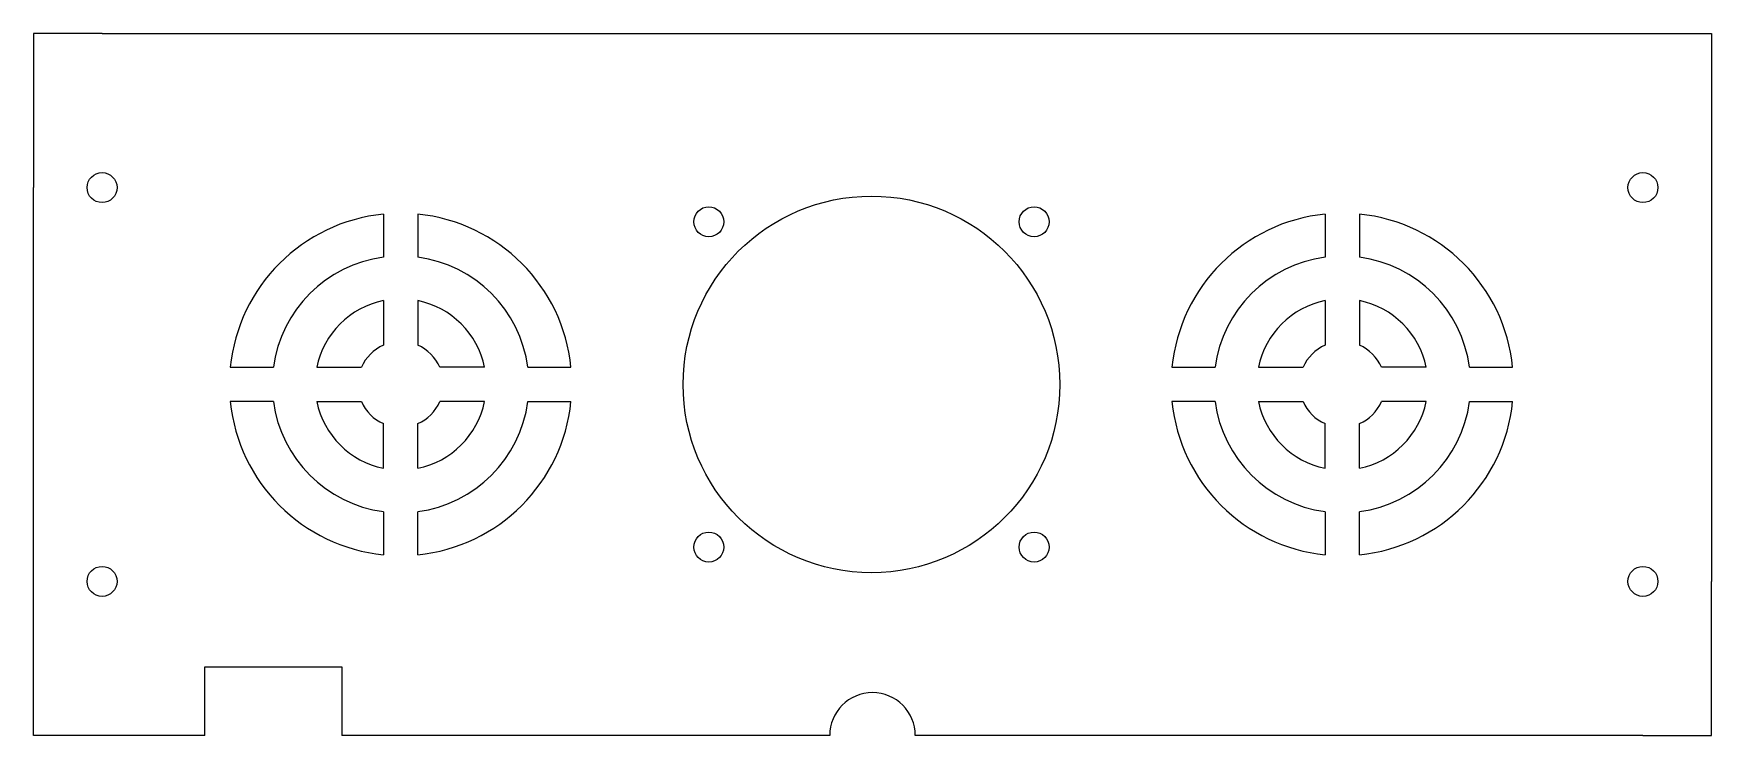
# Model space of a CAD drawing. Extents: x 0 to 196, y 0 to 82.
import ezdxf

# ---------------------------------------------------------------- set-up
doc = ezdxf.new("R2010")
doc.units = 0
doc.layers.get('0').update_dxf_attribs({"color": 253, "linetype": 'CONTINUOUS'})

msp = doc.modelspace()

# ---------------------------------------------------------------- linework, layer by layer
for p, q in [((0, 82), (0, 64)), ((8, 82), (0, 82)), ((8, 82), (188, 82)), ((188, 82), (196, 82)), ((196, 82), (196, 64)), ((0, 18), (0, 64)), ((196, 64), (196, 18)), ((40.88, 60.91), (40.88, 55.88)), ((44.88, 60.91), (44.88, 55.88)), ((150.88, 60.91), (150.88, 55.88)), ((154.88, 60.91), (154.88, 55.88)), ((40.88, 50.81), (40.88, 45.59)), ((44.88, 50.81), (44.88, 45.59)), ((150.88, 50.81), (150.88, 45.59)), ((154.88, 50.81), (154.88, 45.59)), ((22.98, 43.01), (28.02, 43.01)), ((33.08, 43.01), (38.3, 43.01)), ((52.68, 43.01), (47.46, 43.01)), ((57.75, 43.01), (62.78, 43.01)), ((132.98, 43.01), (138.02, 43.01)), ((143.08, 43.01), (148.3, 43.01)), ((162.68, 43.01), (157.46, 43.01)), ((167.75, 43.01), (172.78, 43.01)), ((28.02, 39.01), (22.98, 39.01)), ((33.08, 39.01), (38.3, 39.01)), ((52.68, 39.01), (47.46, 39.01)), ((57.75, 39.01), (62.78, 39.01)), ((138.02, 39.01), (132.98, 39.01)), ((143.08, 39.01), (148.3, 39.01)), ((162.68, 39.01), (157.46, 39.01)), ((167.75, 39.01), (172.78, 39.01)), ((40.88, 31.21), (40.88, 36.43)), ((44.88, 31.21), (44.88, 36.43)), ((150.88, 31.21), (150.88, 36.43)), ((154.88, 31.21), (154.88, 36.43)), ((40.88, 26.14), (40.88, 21.11)), ((44.88, 21.11), (44.88, 26.14)), ((150.88, 26.14), (150.88, 21.11)), ((154.88, 21.11), (154.88, 26.14)), ((0, 0), (0, 18)), ((196, 0), (196, 18)), ((20, 0), (20, 8)), ((20, 8), (36, 8)), ((36, 8), (36, 0)), ((8, 0), (0, 0)), ((20, 0), (8, 0)), ((93, 0), (36, 0)), ((188, 0), (103, 0)), ((188, 0), (196, 0))]:
    msp.add_line(p, q)
for centre, radius in [((8, 64), 1.75), ((188, 64), 1.75), ((97.88, 41.01), 22), ((78.88, 60.01), 1.75), ((116.88, 60.01), 1.75), ((78.88, 22.01), 1.75), ((116.88, 22.01), 1.75), ((8, 18), 1.75), ((188, 18), 1.75)]:
    msp.add_circle(centre, radius)
for centre, radius, start, end in [((42.88, 41.01), 20, 95.7392, 174.2608), ((42.88, 41.01), 20, 5.7392, 84.2608), ((152.88, 41.01), 20, 95.7392, 174.2608), ((152.88, 41.01), 20, 5.7392, 84.2608), ((42.88, 41.01), 15, 97.6623, 172.3377), ((42.88, 41.01), 15, 7.6623, 82.3377), ((152.88, 41.01), 15, 97.6623, 172.3377), ((152.88, 41.01), 15, 7.6623, 82.3377), ((42.88, 41.01), 10, 101.537, 168.463), ((42.88, 41.01), 10, 11.537, 78.463), ((152.88, 41.01), 10, 101.537, 168.463), ((152.88, 41.01), 10, 11.537, 78.463), ((42.88, 41.01), 5, 113.5782, 156.4218), ((42.88, 41.01), 5, 23.5782, 66.4218), ((152.88, 41.01), 5, 113.5782, 156.4218), ((152.88, 41.01), 5, 23.5782, 66.4218), ((42.88, 41.01), 20, 185.7392, 264.2608), ((42.88, 41.01), 15, 187.6623, 262.3377), ((42.88, 41.01), 10, 191.537, 258.463), ((42.88, 41.01), 5, 203.5782, 246.4218), ((42.88, 41.01), 20, 275.7392, 354.2608), ((42.88, 41.01), 15, 277.6623, 352.3377), ((42.88, 41.01), 10, 281.537, 348.463), ((42.88, 41.01), 5, 293.5782, 336.4218), ((152.88, 41.01), 20, 185.7392, 264.2608), ((152.88, 41.01), 15, 187.6623, 262.3377), ((152.88, 41.01), 10, 191.537, 258.463), ((152.88, 41.01), 5, 203.5782, 246.4218), ((152.88, 41.01), 20, 275.7392, 354.2608), ((152.88, 41.01), 15, 277.6623, 352.3377), ((152.88, 41.01), 10, 281.537, 348.463), ((152.88, 41.01), 5, 293.5782, 336.4218), ((98, 0), 5, 0, 180)]:
    msp.add_arc(centre, radius, start, end)

doc.saveas('drawing.dxf')
